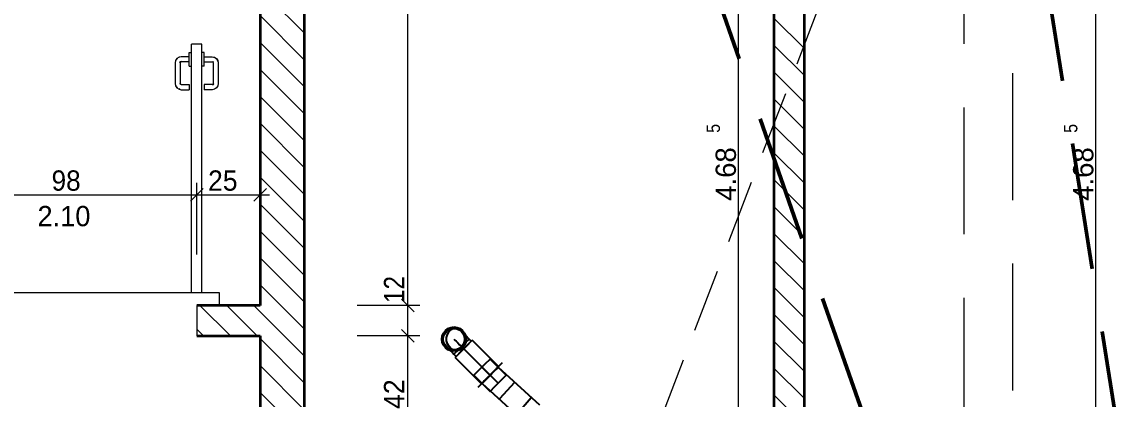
# Model space of a CAD drawing. Header units: millimetres. Extents: x -3497 to 2618, y -1809 to 2456.
# Drawn here: x -2502 to -2070.8, y 1799 to 1947.7 of the extents above; entities that cross this region are included whole.
import ezdxf
from ezdxf.enums import TextEntityAlignment as Align

# ---------------------------------------------------------------- set-up
doc = ezdxf.new("R2010")
doc.units = ezdxf.units.MM
doc.header["$LTSCALE"] = 100
for name, pattern in [('DASHED', [0.75, 0.5, -0.25]), ('HIDDEN', [0.375, 0.25, -0.125]), ('HIDDENX2', [0.75, 0.5, -0.25])]:
    doc.linetypes.add(name, pattern=pattern)
for name, color, linetype, true_color in [('10-0.05 Solid', 1, 'Continuous', 0xff0000), ('10-0.18 Strichlinie', 7, 'Continuous', 0x00c0ff), ('20-(100) Aussenwände', 7, 'Continuous', 0xc0c0c0), ('20-Beton', 9, 'Continuous', 0x808080), ('30-Text', 7, 'Continuous', 0xff8000), ('30-Text 6', 3, 'Continuous', 0x00ff00), ('50-Sanitärapparate', 6, 'Continuous', 0xff00ff), ('50-Türen&Fenster', 9, 'Continuous', 0x808080)]:
    doc.layers.add(name, color=color, linetype=linetype, true_color=true_color)
doc.styles.add('Arial', font='arial.ttf')

# ---------------------------------------------------------------- blocks, each defined once
blk = doc.blocks.new('*X437')
at = {"layer": '10-0.05 Solid', "color": 18, "linetype": 'Continuous', "lineweight": 13, "true_color": 0x000000}
for p, q in [((-2405.16, 2127.48), (-2390.63, 2112.95)), ((-2394.55, 2127.48), (-2390.63, 2123.55)), ((-2408.13, 2119.84), (-2390.63, 2102.34)), ((-2408.13, 2109.23), (-2390.63, 2091.73)), ((-2408.13, 2098.63), (-2390.63, 2081.13)), ((-2408.13, 2088.02), (-2390.63, 2070.52)), ((-2408.13, 2077.41), (-2390.63, 2059.91)), ((-2408.13, 2066.81), (-2390.63, 2049.31)), ((-2408.13, 2056.2), (-2390.63, 2038.7)), ((-2408.13, 2045.59), (-2390.63, 2028.09)), ((-2408.13, 2034.99), (-2390.63, 2017.49)), ((-2408.13, 2024.38), (-2390.63, 2006.88)), ((-2408.13, 2013.77), (-2390.63, 1996.27)), ((-2408.13, 2003.17), (-2390.63, 1985.67)), ((-2408.13, 1992.56), (-2390.63, 1975.06)), ((-2408.13, 1981.95), (-2390.63, 1964.45)), ((-2408.13, 1971.35), (-2390.63, 1953.85)), ((-2408.13, 1960.74), (-2390.63, 1943.24)), ((-2408.13, 1950.13), (-2390.63, 1932.63)), ((-2408.13, 1939.53), (-2390.63, 1922.03)), ((-2408.13, 1928.92), (-2390.63, 1911.42)), ((-2408.13, 1918.31), (-2390.63, 1900.81)), ((-2408.13, 1907.71), (-2390.63, 1890.21)), ((-2408.13, 1897.1), (-2390.63, 1879.6)), ((-2408.13, 1886.5), (-2390.63, 1869)), ((-2408.13, 1875.89), (-2390.63, 1858.39)), ((-2408.13, 1865.28), (-2390.63, 1847.78)), ((-2408.13, 1854.68), (-2390.63, 1837.18)), ((-2408.13, 1844.07), (-2390.63, 1826.57)), ((-2408.13, 1833.46), (-2390.63, 1815.96)), ((-2408.13, 1822.86), (-2390.63, 1805.36)), ((-2408.13, 1812.25), (-2390.63, 1794.75)), ((-2408.13, 1801.64), (-2390.63, 1784.14)), ((-2408.13, 1791.04), (-2399.07, 1781.98))]:
    blk.add_line(p, q, dxfattribs=at)
blk = doc.blocks.new('*X439')
at = {"layer": '10-0.05 Solid', "color": 18, "linetype": 'Continuous', "lineweight": 13, "true_color": 0x000000}
for p, q in [((-2205.63, 1949.16), (-2193.63, 1937.16)), ((-2205.63, 1938.55), (-2193.63, 1926.55)), ((-2205.63, 1927.95), (-2193.63, 1915.95)), ((-2205.63, 1917.34), (-2193.63, 1905.34)), ((-2205.63, 1906.73), (-2193.63, 1894.73)), ((-2205.63, 1896.13), (-2193.63, 1884.13)), ((-2205.63, 1885.52), (-2193.63, 1873.52)), ((-2205.63, 1874.91), (-2193.63, 1862.91)), ((-2205.63, 1864.31), (-2193.63, 1852.31)), ((-2205.63, 1853.7), (-2193.63, 1841.7)), ((-2205.63, 1843.09), (-2193.63, 1831.09)), ((-2205.63, 1832.49), (-2193.63, 1820.49)), ((-2205.63, 1821.88), (-2193.63, 1809.88)), ((-2205.63, 1811.27), (-2193.63, 1799.27)), ((-2205.63, 1800.67), (-2193.63, 1788.67))]:
    blk.add_line(p, q, dxfattribs=at)
blk = doc.blocks.new('*X466')
at = {"layer": '10-0.05 Solid', "color": 18, "linetype": 'Continuous', "lineweight": 13, "true_color": 0x000000}
for p, q in [((-2431.84, 1835.96), (-2419.84, 1823.96)), ((-2421.24, 1835.96), (-2409.24, 1823.96)), ((-2410.63, 1835.96), (-2408.13, 1833.46)), ((-2433.13, 1826.64), (-2430.45, 1823.96))]:
    blk.add_line(p, q, dxfattribs=at)
blk = doc.blocks.new('AnonymMegaMac_nNn0805')
at = {"layer": '20-Beton', "color": 8, "linetype": 'Continuous', "lineweight": 13, "true_color": 0x808080}
for p, q in [((-2352.42, 1826.46), (-2347.42, 1821.46)), ((-2345.24, 1823.96), (-2369.92, 1823.96)), ((-2349.92, 1781.98), (-2349.92, 1823.96)), ((-2345.24, 1781.98), (-2369.92, 1781.98)), ((-2352.42, 1784.48), (-2347.42, 1779.48))]:
    blk.add_line(p, q, dxfattribs=at)
at = {"layer": '20-Beton', "color": 8, "linetype": 'Continuous', "lineweight": 18, "true_color": 0x808080, "style": 'Arial', "width": 0.940722}
blk.add_text('42', height=8, rotation=90, dxfattribs=at).set_placement((-2351.34, 1795.16), (-2351.34, 1806.84), align=Align.FIT)
blk = doc.blocks.new('AnonymMegaMac_nNn0806')
at = {"layer": '20-Beton', "color": 8, "linetype": 'Continuous', "lineweight": 13, "true_color": 0x808080}
for p, q in [((-2352.42, 1838.46), (-2347.42, 1833.46)), ((-2345.24, 1835.96), (-2369.92, 1835.96)), ((-2349.92, 1823.96), (-2349.92, 1835.96)), ((-2352.42, 1826.46), (-2347.42, 1821.46)), ((-2345.24, 1823.96), (-2369.92, 1823.96))]:
    blk.add_line(p, q, dxfattribs=at)
blk = doc.blocks.new('AnonymMegaMac_nNn0807')
at = {"layer": '20-Beton', "color": 8, "linetype": 'Continuous', "lineweight": 13, "true_color": 0x808080}
for p, q in [((-2349.92, 2127.48), (-2349.92, 2131.23)), ((-2345.24, 2127.48), (-2369.92, 2127.48)), ((-2347.42, 2124.98), (-2352.42, 2129.98)), ((-2349.92, 1835.96), (-2349.92, 2127.48)), ((-2352.42, 1838.46), (-2347.42, 1833.46)), ((-2345.24, 1835.96), (-2369.92, 1835.96))]:
    blk.add_line(p, q, dxfattribs=at)
at = {"layer": '20-Beton', "color": 8, "linetype": 'Continuous', "lineweight": 18, "true_color": 0x808080, "style": 'Arial'}
for s, height, width, p, p2 in [('5', 5.28, 0.853093, (-2357.19, 1992.22), (-2357.19, 1995.72)), ('2.91', 8, 0.890648, (-2350.89, 1965.45), (-2350.89, 1984.8)), ('12', 8, 0.854381, (-2351.34, 1836.94), (-2351.34, 1847.55))]:
    blk.add_text(s, height=height, rotation=90, dxfattribs=dict(at, width=width)).set_placement(p, p2, align=Align.FIT)
blk = doc.blocks.new('AnonymMegaMac_nNn0983')
at = {"layer": '20-Beton', "color": 8, "linetype": 'Continuous', "lineweight": 13, "true_color": 0x808080}
blk.add_line((-2078.78, 1658.98), (-2078.76, 2127.47), dxfattribs=at)
blk = doc.blocks.new('AnonymMegaMac_nNn0984')
at = {"layer": '20-Beton', "color": 8, "linetype": 'Continuous', "lineweight": 13, "true_color": 0x808080}
blk.add_line((-2078.78, 1658.98), (-2078.76, 2127.47), dxfattribs=at)
at = {"layer": '20-Beton', "color": 8, "linetype": 'Continuous', "lineweight": 18, "true_color": 0x808080, "style": 'Arial'}
for s, height, width, p, p2 in [('5', 5.28, 0.853093, (-2086.04, 1903.96), (-2086.04, 1907.45)), ('4.68', 8, 0.970913, (-2079.74, 1877.18), (-2079.74, 1898.28))]:
    blk.add_text(s, height=height, rotation=89.9982, dxfattribs=dict(at, width=width)).set_placement(p, p2, align=Align.FIT)
blk = doc.blocks.new('AnonymMegaMac_nNn01173')
at = {"layer": '20-Beton', "color": 8, "linetype": 'Continuous', "lineweight": 13, "true_color": 0x808080}
for p, q in [((-2528.63, 1882.07), (-2533.63, 1877.07)), ((-2531.13, 1855.96), (-2531.13, 1884.26)), ((-2430.63, 1882.07), (-2435.63, 1877.07)), ((-2433.13, 1855.96), (-2433.13, 1884.26)), ((-2531.13, 1879.57), (-2433.13, 1879.57))]:
    blk.add_line(p, q, dxfattribs=at)
at = {"layer": '20-Beton', "color": 8, "linetype": 'Continuous', "lineweight": 18, "true_color": 0x808080, "style": 'Arial'}
for s, width, p, p2 in [('17', 0.860825, (-2530.15, 1880.99), (-2519.46, 1880.99)), ('98', 0.923325, (-2490.33, 1881.16), (-2478.87, 1881.16)), ('2.10', 0.960236, (-2495.88, 1867.16), (-2475.02, 1867.16))]:
    blk.add_text(s, height=8, dxfattribs=dict(at, width=width)).set_placement(p, p2, align=Align.FIT)
blk = doc.blocks.new('AnonymMegaMac_nNn01174')
at = {"layer": '20-Beton', "color": 8, "linetype": 'Continuous', "lineweight": 13, "true_color": 0x808080}
for p, q in [((-2430.63, 1882.07), (-2435.63, 1877.07)), ((-2433.13, 1855.96), (-2433.13, 1884.26)), ((-2410.63, 1877.07), (-2405.63, 1882.07)), ((-2408.13, 1855.96), (-2408.13, 1884.26)), ((-2433.13, 1879.57), (-2408.13, 1879.57)), ((-2408.13, 1879.57), (-2404.38, 1879.57))]:
    blk.add_line(p, q, dxfattribs=at)
at = {"layer": '20-Beton', "color": 8, "linetype": 'Continuous', "lineweight": 18, "true_color": 0x808080, "style": 'Arial', "width": 0.9375}
blk.add_text('25', height=8, dxfattribs=at).set_placement((-2428.66, 1881.16), (-2417.02, 1881.16), align=Align.FIT)
blk = doc.blocks.new('AnonymMegaMac_nNn01184')
at = {"layer": '20-Beton', "color": 8, "linetype": 'Continuous', "lineweight": 13, "true_color": 0x808080}
blk.add_line((-2219.64, 1658.98), (-2219.64, 2127.48), dxfattribs=at)
at = {"layer": '20-Beton', "color": 8, "linetype": 'Continuous', "lineweight": 18, "true_color": 0x808080, "style": 'Arial'}
for s, height, width, p, p2 in [('5', 5.28, 0.853093, (-2226.91, 1903.96), (-2226.91, 1907.46)), ('4.68', 8, 0.970913, (-2220.61, 1877.18), (-2220.61, 1898.28))]:
    blk.add_text(s, height=height, rotation=90, dxfattribs=dict(at, width=width)).set_placement(p, p2, align=Align.FIT)

msp = doc.modelspace()

# ---------------------------------------------------------------- linework, layer by layer
at = {"layer": '10-0.18 Strichlinie', "color": 140, "linetype": 'DASHED', "lineweight": 25, "true_color": 0x00c0ff}
for p, q in [((-2336.38, 1823.92), (-2335.9, 1825.08)), ((-2335.9, 1825.08), (-2335.14, 1826.08)), ((-2335.8, 1823.77), (-2335.38, 1824.78)), ((-2335.38, 1824.78), (-2334.71, 1825.65)), ((-2335.14, 1826.08), (-2334.14, 1826.84)), ((-2334.71, 1825.65), (-2333.84, 1826.32)), ((-2334.63, 1823.31), (-2334.31, 1824.53)), ((-2334.31, 1824.53), (-2333.69, 1825.62)), ((-2334.14, 1826.84), (-2332.99, 1827.32)), ((-2333.84, 1826.32), (-2332.83, 1826.74)), ((-2333.69, 1825.62), (-2332.82, 1826.53)), ((-2332.99, 1827.32), (-2331.74, 1827.48)), ((-2332.83, 1826.74), (-2331.74, 1826.88)), ((-2332.82, 1826.53), (-2331.74, 1827.18)), ((-2331.74, 1827.48), (-2330.5, 1827.32)), ((-2331.74, 1826.88), (-2330.66, 1826.74)), ((-2330.66, 1826.74), (-2329.64, 1826.32)), ((-2330.5, 1827.32), (-2329.34, 1826.84)), ((-2329.64, 1826.32), (-2328.77, 1825.65)), ((-2329.34, 1826.84), (-2328.35, 1826.08)), ((-2328.77, 1825.65), (-2328.67, 1825.55)), ((-2328.77, 1825.65), (-2328.11, 1824.78)), ((-2328.67, 1825.55), (-2328.38, 1825.25)), ((-2328.38, 1825.25), (-2327.9, 1824.78)), ((-2328.35, 1826.08), (-2327.59, 1825.08)), ((-2328.11, 1824.78), (-2327.69, 1823.77)), ((-2327.9, 1824.78), (-2327.29, 1824.17)), ((-2327.59, 1825.08), (-2327.11, 1823.92)), ((-2336.54, 1822.68), (-2336.38, 1823.92)), ((-2336.38, 1821.44), (-2336.54, 1822.68)), ((-2335.9, 1820.28), (-2336.38, 1821.44)), ((-2335.94, 1822.68), (-2335.8, 1823.77)), ((-2335.8, 1821.59), (-2335.94, 1822.68)), ((-2335.14, 1819.29), (-2335.9, 1820.28)), ((-2335.38, 1820.58), (-2335.8, 1821.59)), ((-2334.71, 1819.71), (-2335.38, 1820.58)), ((-2334.63, 1822.05), (-2334.63, 1823.31)), ((-2334.31, 1820.84), (-2334.63, 1822.05)), ((-2333.69, 1819.74), (-2334.31, 1820.84)), ((-2331.74, 1822.68), (-2331.64, 1822.58)), ((-2331.64, 1822.58), (-2331.35, 1822.28)), ((-2331.35, 1822.28), (-2330.87, 1821.81)), ((-2330.87, 1821.81), (-2330.26, 1821.2)), ((-2330.26, 1821.2), (-2329.54, 1820.48)), ((-2327.54, 1820.94), (-2330, 1818.48)), ((-2329.54, 1820.48), (-2328.77, 1819.71)), ((-2329.33, 1817.46), (-2326.52, 1820.27)), ((-2326.7, 1820.09), (-2329.16, 1817.63)), ((-2328.11, 1820.58), (-2328.77, 1819.71)), ((-2327.59, 1820.28), (-2328.35, 1819.29)), ((-2327.69, 1821.59), (-2328.11, 1820.58)), ((-2327.69, 1823.77), (-2327.54, 1822.68)), ((-2327.54, 1822.68), (-2327.69, 1821.59)), ((-2327.11, 1821.44), (-2327.59, 1820.28)), ((-2325.8, 1822.68), (-2327.54, 1820.94)), ((-2327.29, 1824.17), (-2326.57, 1823.45)), ((-2327.11, 1823.92), (-2326.94, 1822.68)), ((-2326.94, 1822.68), (-2327.11, 1821.44)), ((-2324.96, 1821.83), (-2326.7, 1820.09)), ((-2326.57, 1823.45), (-2325.8, 1822.68)), ((-2326.52, 1820.27), (-2324.53, 1822.26)), ((-2324.96, 1821.83), (-2325.8, 1822.68)), ((-2314.14, 1811.86), (-2324.53, 1822.26)), ((-2334.14, 1818.52), (-2335.14, 1819.29)), ((-2334.71, 1819.71), (-2334.61, 1819.61)), ((-2333.84, 1819.04), (-2334.71, 1819.71)), ((-2334.61, 1819.61), (-2334.32, 1819.31)), ((-2334.32, 1819.31), (-2333.84, 1818.84)), ((-2332.99, 1818.05), (-2334.14, 1818.52)), ((-2332.83, 1818.62), (-2333.84, 1819.04)), ((-2333.84, 1818.84), (-2333.23, 1818.23)), ((-2332.82, 1818.83), (-2333.69, 1819.74)), ((-2333.23, 1818.23), (-2332.51, 1817.51)), ((-2331.74, 1817.88), (-2332.99, 1818.05)), ((-2331.74, 1818.48), (-2332.83, 1818.62)), ((-2331.74, 1818.18), (-2332.82, 1818.83)), ((-2332.51, 1817.51), (-2331.74, 1816.74)), ((-2330.66, 1818.62), (-2331.74, 1818.48)), ((-2330, 1818.48), (-2331.74, 1816.74)), ((-2330.5, 1818.05), (-2331.74, 1817.88)), ((-2331.74, 1816.74), (-2330.9, 1815.89)), ((-2331.32, 1815.47), (-2329.33, 1817.46)), ((-2329.16, 1817.63), (-2330.9, 1815.89)), ((-2329.64, 1819.04), (-2330.66, 1818.62)), ((-2329.34, 1818.52), (-2330.5, 1818.05)), ((-2328.77, 1819.71), (-2329.64, 1819.04)), ((-2328.35, 1819.29), (-2329.34, 1818.52)), ((-2328.77, 1819.71), (-2317.53, 1808.47)), ((-2331.32, 1815.47), (-2320.93, 1805.07)), ((-2312.72, 1813.28), (-2322.34, 1803.66)), ((-2322.03, 1810.33), (-2319.39, 1812.97)), ((-2314.35, 1805.29), (-2320.71, 1811.65)), ((-2319.39, 1812.97), (-2317.53, 1814.83)), ((-2311.17, 1808.47), (-2317.53, 1814.83)), ((-2316.13, 1809.87), (-2314.14, 1811.86)), ((-2314.46, 1811.54), (-2314.78, 1811.22)), ((-2314.7, 1811.15), (-2314.28, 1811.58)), ((-2314.35, 1811.65), (-2314.46, 1811.54)), ((-2314.28, 1811.58), (-2298.04, 1796.79)), ((-2323.89, 1808.47), (-2322.03, 1810.33)), ((-2323.89, 1808.47), (-2317.53, 1802.1)), ((-2320.93, 1805.07), (-2318.94, 1807.06)), ((-2318.35, 1807.65), (-2319.12, 1806.88)), ((-2317.46, 1808.4), (-2319.05, 1806.81)), ((-2318.94, 1807.06), (-2316.13, 1809.87)), ((-2317.53, 1808.47), (-2318.35, 1807.65)), ((-2316.71, 1809.29), (-2317.53, 1808.47)), ((-2317.46, 1808.4), (-2315.87, 1809.99)), ((-2315.94, 1810.06), (-2316.71, 1809.29)), ((-2315.28, 1810.72), (-2315.94, 1810.06)), ((-2315.87, 1809.99), (-2314.7, 1811.15)), ((-2314.78, 1811.22), (-2315.28, 1810.72)), ((-2313.03, 1806.6), (-2311.17, 1808.47)), ((-2320.6, 1805.4), (-2320.71, 1805.29)), ((-2320.22, 1805.64), (-2320.64, 1805.22)), ((-2320.64, 1805.22), (-2303.82, 1789.89)), ((-2320.29, 1805.71), (-2320.6, 1805.4)), ((-2319.78, 1806.22), (-2320.29, 1805.71)), ((-2319.05, 1806.81), (-2320.22, 1805.64)), ((-2319.12, 1806.88), (-2319.78, 1806.22)), ((-2317.53, 1802.1), (-2315.67, 1803.97)), ((-2315.67, 1803.97), (-2313.03, 1806.6)), ((-2307.83, 1805.53), (-2313.78, 1799.14)), ((-2301.3, 1799.57), (-2307.02, 1792.98))]:
    msp.add_line(p, q, dxfattribs=at)
at = {"layer": '20-(100) Aussenwände', "color": 8, "linetype": 'Continuous', "lineweight": 13, "true_color": 0x808080}
for p, q in [((-2435.13, 1840.96), (-2435.13, 1938.96)), ((-2431.13, 1938.96), (-2435.13, 1938.96)), ((-2431.13, 1840.96), (-2431.13, 1938.96)), ((-2441.46, 1932.43), (-2441.63, 1931.56)), ((-2440.91, 1933.25), (-2441.46, 1932.43)), ((-2441.18, 1932.31), (-2441.46, 1932.43)), ((-2440.09, 1933.79), (-2440.91, 1933.25)), ((-2440.7, 1933.03), (-2440.91, 1933.25)), ((-2439.23, 1933.96), (-2440.09, 1933.79)), ((-2439.98, 1933.52), (-2440.09, 1933.79)), ((-2439.31, 1931.91), (-2439.43, 1932.18)), ((-2436.13, 1933.96), (-2439.23, 1933.96)), ((-2436.13, 1935.3), (-2436.13, 1935.66)), ((-2436.13, 1935.66), (-2436.12, 1935.66)), ((-2436.13, 1934.31), (-2436.13, 1935.3)), ((-2436.13, 1932.96), (-2436.13, 1934.31)), ((-2436.13, 1931.61), (-2436.13, 1932.96)), ((-2436.12, 1935.66), (-2435.14, 1935.66)), ((-2435.14, 1935.66), (-2435.13, 1935.66)), ((-2431.12, 1935.66), (-2431.13, 1935.66)), ((-2430.14, 1935.66), (-2431.12, 1935.66)), ((-2430.13, 1935.66), (-2430.14, 1935.66)), ((-2430.13, 1935.3), (-2430.13, 1935.66)), ((-2430.13, 1934.31), (-2430.13, 1935.3)), ((-2430.13, 1932.96), (-2430.13, 1934.31)), ((-2430.13, 1933.96), (-2427.03, 1933.96)), ((-2430.13, 1931.61), (-2430.13, 1932.96)), ((-2427.03, 1933.96), (-2426.16, 1933.79)), ((-2426.94, 1931.91), (-2426.83, 1932.18)), ((-2426.28, 1933.52), (-2426.16, 1933.79)), ((-2426.16, 1933.79), (-2425.35, 1933.25)), ((-2425.56, 1933.03), (-2425.35, 1933.25)), ((-2425.35, 1933.25), (-2424.8, 1932.43)), ((-2425.08, 1932.31), (-2424.8, 1932.43)), ((-2424.8, 1932.43), (-2424.63, 1931.56)), ((-2441.63, 1931.56), (-2441.63, 1923.37)), ((-2439.57, 1931.65), (-2439.85, 1931.76)), ((-2439.47, 1931.8), (-2439.68, 1932.01)), ((-2439.57, 1931.65), (-2439.63, 1931.37)), ((-2439.63, 1931.37), (-2439.63, 1923.56)), ((-2439.47, 1931.8), (-2439.57, 1931.65)), ((-2439.31, 1931.91), (-2439.47, 1931.8)), ((-2439.03, 1931.96), (-2439.31, 1931.91)), ((-2436.13, 1931.96), (-2439.03, 1931.96)), ((-2436.13, 1930.63), (-2436.13, 1931.61)), ((-2436.13, 1930.26), (-2436.13, 1930.63)), ((-2436.13, 1930.26), (-2436.12, 1930.26)), ((-2436.12, 1930.26), (-2435.14, 1930.26)), ((-2435.14, 1930.26), (-2435.13, 1930.26)), ((-2431.12, 1930.26), (-2431.13, 1930.26)), ((-2430.14, 1930.26), (-2431.12, 1930.26)), ((-2430.13, 1930.26), (-2430.14, 1930.26)), ((-2430.13, 1931.96), (-2427.23, 1931.96)), ((-2430.13, 1930.63), (-2430.13, 1931.61)), ((-2430.13, 1930.26), (-2430.13, 1930.63)), ((-2427.23, 1931.96), (-2426.94, 1931.91)), ((-2426.94, 1931.91), (-2426.79, 1931.8)), ((-2426.79, 1931.8), (-2426.58, 1932.01)), ((-2426.79, 1931.8), (-2426.68, 1931.65)), ((-2426.68, 1931.65), (-2426.41, 1931.76)), ((-2426.68, 1931.65), (-2426.63, 1931.37)), ((-2426.63, 1931.37), (-2426.63, 1923.56)), ((-2424.63, 1931.56), (-2424.63, 1923.37)), ((-2439.63, 1923.56), (-2439.57, 1923.28)), ((-2426.63, 1923.56), (-2426.68, 1923.28)), ((-2441.63, 1923.37), (-2441.46, 1922.5)), ((-2441.18, 1922.61), (-2441.46, 1922.5)), ((-2441.46, 1922.5), (-2440.91, 1921.68)), ((-2440.7, 1921.89), (-2440.91, 1921.68)), ((-2440.91, 1921.68), (-2440.09, 1921.14)), ((-2439.98, 1921.41), (-2440.09, 1921.14)), ((-2440.09, 1921.14), (-2439.23, 1920.96)), ((-2439.57, 1923.28), (-2439.85, 1923.17)), ((-2439.47, 1923.12), (-2439.68, 1922.91)), ((-2439.57, 1923.28), (-2439.47, 1923.12)), ((-2439.47, 1923.12), (-2439.31, 1923.02)), ((-2439.31, 1923.02), (-2439.43, 1922.74)), ((-2439.31, 1923.02), (-2439.03, 1922.96)), ((-2439.23, 1920.96), (-2436.13, 1920.96)), ((-2439.03, 1922.96), (-2436.13, 1922.96)), ((-2436.13, 1922.96), (-2436.13, 1922.67)), ((-2436.13, 1922.67), (-2436.13, 1921.96)), ((-2436.13, 1921.96), (-2436.13, 1921.26)), ((-2436.13, 1921.26), (-2436.13, 1920.96)), ((-2430.13, 1922.96), (-2430.13, 1922.67)), ((-2427.23, 1922.96), (-2430.13, 1922.96)), ((-2430.13, 1922.67), (-2430.13, 1921.96)), ((-2430.13, 1921.96), (-2430.13, 1921.26)), ((-2430.13, 1921.26), (-2430.13, 1920.96)), ((-2427.03, 1920.96), (-2430.13, 1920.96)), ((-2426.94, 1923.02), (-2427.23, 1922.96)), ((-2426.16, 1921.14), (-2427.03, 1920.96)), ((-2426.79, 1923.12), (-2426.94, 1923.02)), ((-2426.94, 1923.02), (-2426.83, 1922.74)), ((-2426.68, 1923.28), (-2426.79, 1923.12)), ((-2426.79, 1923.12), (-2426.58, 1922.91)), ((-2426.68, 1923.28), (-2426.41, 1923.17)), ((-2426.28, 1921.41), (-2426.16, 1921.14)), ((-2425.35, 1921.68), (-2426.16, 1921.14)), ((-2425.56, 1921.89), (-2425.35, 1921.68)), ((-2424.8, 1922.5), (-2425.35, 1921.68)), ((-2425.08, 1922.61), (-2424.8, 1922.5)), ((-2424.63, 1923.37), (-2424.8, 1922.5)), ((-2424.13, 1840.96), (-2540.13, 1840.96)), ((-2424.13, 1838.96), (-2424.13, 1840.96)), ((-2424.13, 1835.96), (-2424.13, 1838.96))]:
    msp.add_line(p, q, dxfattribs=at)
at = {"layer": '30-Text', "color": 18, "linetype": 'HIDDENX2', "lineweight": 13, "true_color": 0x000000}
msp.add_lwpolyline([(-2130.64, 2152.48), (1117.37, 2152.48), (1117.37, 1638.98), (369.87, 1638.98), (369.87, 1838.88), (-116.13, 1838.88), (-116.13, 1638.98), (-1250.63, 1638.98), (-1250.63, 1838.93), (-1739.62, 1838.93), (-1739.62, 1638.98), (-2130.64, 1638.98)], close=True, dxfattribs=at)
at = {"layer": '30-Text 6', "color": 3, "linetype": 'HIDDENX2', "lineweight": 50, "true_color": 0x00ff00}
for p, q in [((-2285.19, 2122), (-2008.99, 1329.75)), ((-2123.19, 2122), (-1996.48, 1321.65))]:
    msp.add_line(p, q, dxfattribs=at)
at = {"layer": '50-Sanitärapparate', "color": 18, "linetype": 'HIDDEN', "lineweight": 13, "true_color": 0x000000}
msp.add_line((-2465.15, 1230.95), (-2111.63, 2152.48), dxfattribs=at)
at = {"layer": '50-Sanitärapparate', "color": 18, "linetype": 'HIDDENX2', "lineweight": 13, "true_color": 0x000000}
msp.add_lwpolyline([(-2991.63, 2152.48), (-2111.63, 2152.48), (-2111.63, 1215.45), (-2465.15, 1215.45), (-2465.15, 1230.95), (-2991.66, 1230.95)], close=True, dxfattribs=at)
at = {"layer": '50-Türen&Fenster', "color": 8, "linetype": 'Continuous', "lineweight": 13, "true_color": 0x808080}
msp.add_line((-2433.13, 1835.96), (-2433.13, 1823.96), dxfattribs=at)
at = {"layer": '50-Türen&Fenster', "color": 8, "linetype": 'Continuous', "lineweight": 35, "true_color": 0x808080}
for points in [[(-2408.13, 2127.48), (-2408.13, 1835.96)], [(-2390.63, 1781.98), (-2390.63, 2127.48)], [(-2205.63, 2127.48), (-2205.63, 1658.98)], [(-2193.63, 1658.98), (-2193.63, 2127.48)], [(-2408.13, 1835.96), (-2433.13, 1835.96)], [(-2433.13, 1823.96), (-2408.13, 1823.96)], [(-2408.13, 1823.96), (-2408.13, 1781.98)]]:
    msp.add_lwpolyline(points, dxfattribs=at)

# ---------------------------------------------------------------- block references
for name in ['AnonymMegaMac_nNn0807', 'AnonymMegaMac_nNn0984', '*X437', 'AnonymMegaMac_nNn01184', '*X439', 'AnonymMegaMac_nNn0983', 'AnonymMegaMac_nNn01173', 'AnonymMegaMac_nNn01174', 'AnonymMegaMac_nNn0806', '*X466', 'AnonymMegaMac_nNn0805']:
    msp.add_blockref(name, (0, 0))

doc.saveas('drawing.dxf')
